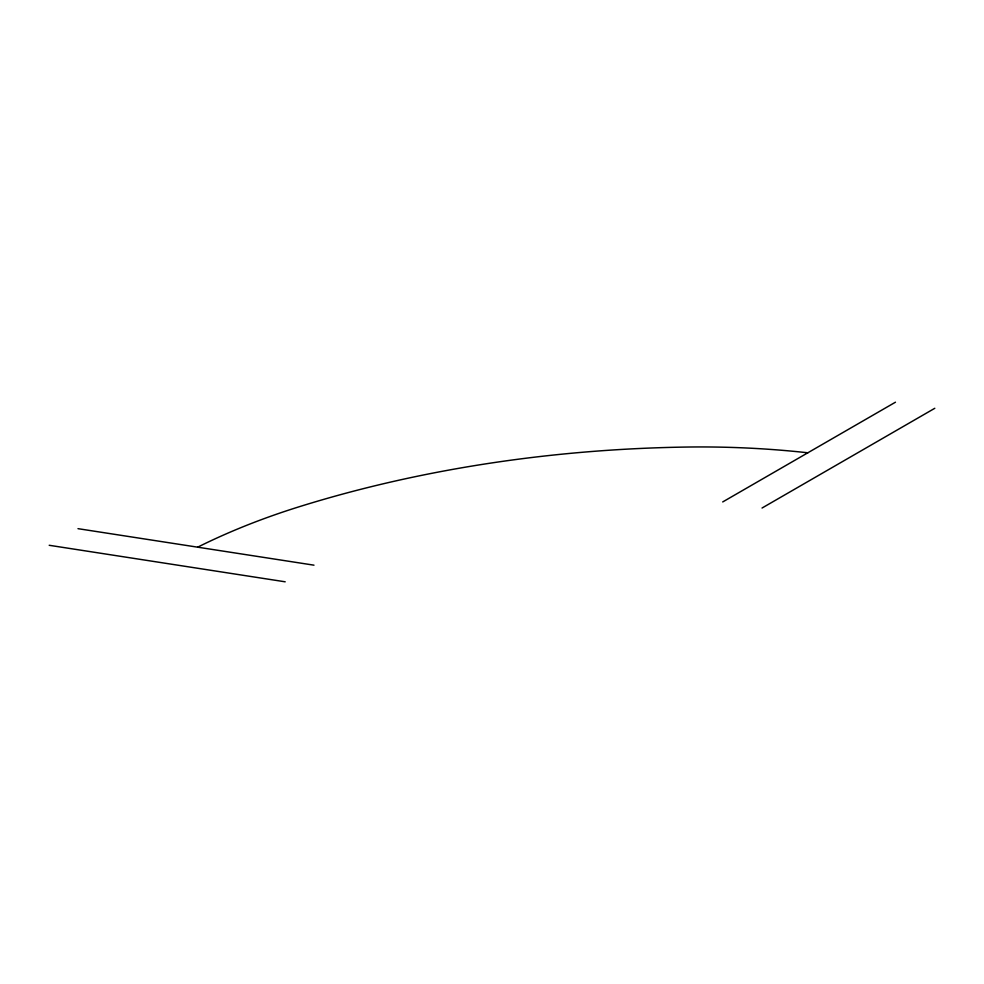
<?xml version="1.0" encoding="UTF-8"?>
<svg xmlns="http://www.w3.org/2000/svg" width="984" height="984" viewBox="0 0 984 984"><rect width="100%" height="100%" fill="white"/><g stroke="black" fill="none" stroke-linecap="round" stroke-linejoin="round"><path stroke-width="1.48" d="M722.711 501.938L895.465 402.198M762.046 508.027L934.8 408.286M77.994 528.666L313.982 565.173M49.2 545.284L285.188 581.802M197.673 547.178A569.871 329.013 0 0 1 298.681 506.908A860.926 497.043 0 0 1 685.504 447.068A569.871 329.013 0 0 1 807.852 452.788"/></g></svg>
